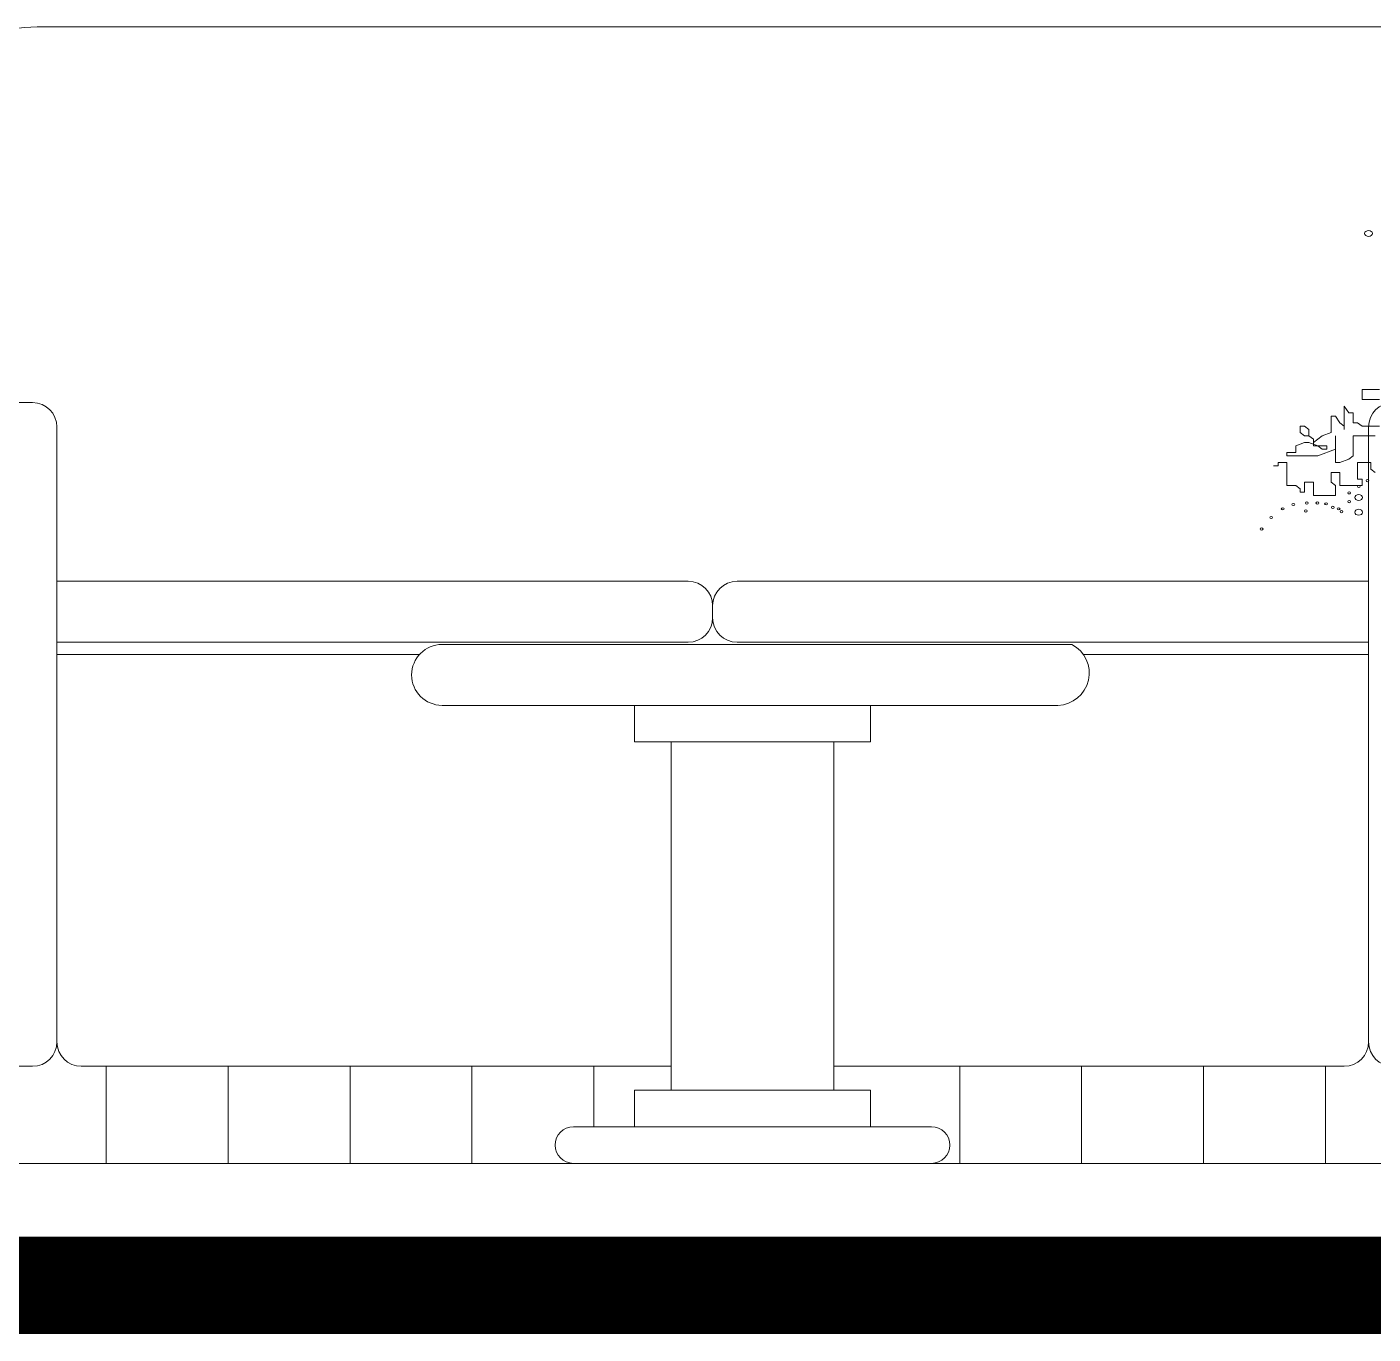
# Model space of a CAD drawing. Header units: millimetres. Extents: x 219.2 to 298.5, y 137.8 to 166.3.
# Drawn here: x 287.831 to 288.935, y 143.821 to 144.894 of the extents above; entities that cross this region are included whole.
import ezdxf

# ---------------------------------------------------------------- set-up
doc = ezdxf.new("R2010")
doc.units = ezdxf.units.MM
for name, color, linetype, lineweight in [('fach00', 33, 'Continuous', 0), ('fach20', 160, 'Continuous', 20), ('muebles', 43, 'Continuous', 0)]:
    doc.layers.add(name, color=color, linetype=linetype, lineweight=lineweight)

# ---------------------------------------------------------------- blocks, each defined once
blk = doc.blocks.new('Arbaplci')
for points, const_width in [([(-0.5717, 1.3797, 1), (-0.563, 1.3797, 1)], 0.00875), ([(-0.5798, 1.0044, 1), (-0.5766, 1.0044, 1)], 0.00321), ([(-0.5701, 1.013, 1), (-0.5669, 1.013, 1)], 0.00321), ([(-0.5905, 0.9948, 1), (-0.5873, 0.9948, 1)], 0.00321), ([(-0.5827, 0.988, 1), (-0.5739, 0.988, 1)], 0.00875), ([(-0.6644, 0.9712, 1), (-0.6612, 0.9712, 1)], 0.00321), ([(-0.6526, 0.9776, 1), (-0.6494, 0.9776, 1)], 0.00321), ([(-0.6376, 0.9798, 1), (-0.6344, 0.9798, 1)], 0.00321), ([(-0.6258, 0.9798, 1), (-0.6226, 0.9798, 1)], 0.00321), ([(-0.6162, 0.9787, 1), (-0.613, 0.9787, 1)], 0.00321), ([(-0.6087, 0.9734, 1), (-0.6055, 0.9734, 1)], 0.00321), ([(-0.6023, 0.9712, 1), (-0.599, 0.9712, 1)], 0.00321), ([(-0.5905, 0.9819, 1), (-0.5873, 0.9819, 1)], 0.00321), ([(-0.5827, 0.9661, 1), (-0.5739, 0.9661, 1)], 0.00875), ([(-0.6772, 0.9584, 1), (-0.674, 0.9584, 1)], 0.00321), ([(-0.6387, 0.968, 1), (-0.6355, 0.968, 1)], 0.00321), ([(-0.599, 0.9669, 1), (-0.5958, 0.9669, 1)], 0.00321), ([(-0.6879, 0.9412, 1), (-0.6847, 0.9412, 1)], 0.00321)]:
    blk.add_lwpolyline(points, format="xyb", close=True, dxfattribs=dict(const_width=const_width))
for points in [[(-0.6729, 1.0351), (-0.668, 1.0351), (-0.668, 1.04), (-0.6582, 1.04), (-0.6582, 1.0056), (-0.6483, 1.0056), (-0.6434, 1.0007), (-0.6434, 0.9958), (-0.6385, 0.9958), (-0.6385, 1.0105), (-0.6287, 1.0105), (-0.6287, 0.9909), (-0.6041, 0.9909), (-0.6041, 1.0056), (-0.609, 1.0105), (-0.609, 1.0253), (-0.5992, 1.0253), (-0.5992, 1.0056), (-0.5746, 1.0056), (-0.5746, 1.0154), (-0.5795, 1.0154), (-0.5795, 1.04), (-0.5648, 1.04), (-0.5648, 1.0302), (-0.5599, 1.0253)], [(-0.555, 1.1481), (-0.5746, 1.1481), (-0.5746, 1.1333), (-0.555, 1.1333)], [(-0.555, 1.094), (-0.5746, 1.094), (-0.5795, 1.0989), (-0.5845, 1.0989), (-0.5845, 1.1137), (-0.5894, 1.1137), (-0.5943, 1.1235), (-0.5943, 1.0891), (-0.5943, 1.094), (-0.5992, 1.0989), (-0.6041, 1.1088), (-0.609, 1.1088), (-0.609, 1.0842), (-0.6189, 1.0793), (-0.6287, 1.0695), (-0.6287, 1.0744), (-0.6336, 1.0793), (-0.6336, 1.0891), (-0.6385, 1.094), (-0.6434, 1.094), (-0.6434, 1.0842), (-0.6385, 1.0793), (-0.6336, 1.0793), (-0.6287, 1.0744), (-0.6287, 1.0646), (-0.6139, 1.0646), (-0.6139, 1.0596), (-0.6189, 1.0596), (-0.6238, 1.0646), (-0.6336, 1.0695), (-0.6385, 1.0695), (-0.6483, 1.0646), (-0.6483, 1.0547), (-0.6582, 1.0547), (-0.6582, 1.0498), (-0.6582, 1.0547), (-0.6582, 1.0498), (-0.6238, 1.0498), (-0.6041, 1.0596), (-0.6041, 1.0793), (-0.6041, 1.04), (-0.5992, 1.04), (-0.5894, 1.0449), (-0.5845, 1.0498), (-0.5845, 1.0793), (-0.5599, 1.0793)]]:
    blk.add_lwpolyline(points)
blk = doc.blocks.new('culion')
at = {"layer": 'muebles'}
for p, q in [((228.7497, 130.8719), (228.7497, 130.5862)), ((228.8829, 130.8719), (228.8829, 130.5862)), ((228.6694, 130.5562), (228.9631, 130.5562)), ((228.9631, 130.5262), (228.6694, 130.5262))]:
    blk.add_line(p, q, dxfattribs=at)
blk.add_lwpolyline([(229.0783, 130.9519, -0.768746), (229.0668, 130.9019), (228.5617, 130.9019, -1), (228.5617, 130.9519), (229.0783, 130.9519)], format="xyb", dxfattribs=at)
for points in [[(228.7194, 130.9019), (228.7194, 130.8719), (228.9131, 130.8719), (228.9131, 130.9019)], [(228.7194, 130.5562), (228.7194, 130.5862), (228.9131, 130.5862), (228.9131, 130.5562)]]:
    blk.add_lwpolyline(points, dxfattribs=at)
for centre, start, end in [((228.6694, 130.5412), 90, 270), ((228.9631, 130.5412), 270, 90)]:
    blk.add_arc(centre, 0.015, start, end, dxfattribs=at)

msp = doc.modelspace()

# ---------------------------------------------------------------- linework, layer by layer
at = {"layer": 'fach00'}
for p, q in [((287.8389, 144.8937), (288.9472, 144.8937)), ((287.7389, 144.5855), (287.8352, 144.5855)), ((287.8552, 144.5655), (287.8552, 144.061)), ((288.9309, 144.5655), (288.9309, 144.061)), ((287.8552, 144.4389), (288.373, 144.4389)), ((288.413, 144.4389), (288.9309, 144.4389)), ((288.393, 144.4189), (288.393, 144.4089)), ((287.8552, 144.3889), (288.373, 144.3889)), ((288.413, 144.3889), (288.9309, 144.3889)), ((287.8552, 144.3789), (288.1527, 144.3789)), ((288.6969, 144.3789), (288.9309, 144.3789)), ((287.7389, 144.041), (287.8352, 144.041)), ((287.8752, 144.041), (288.3591, 144.041)), ((287.8956, 144.041), (287.8956, 143.9613)), ((287.9956, 144.041), (287.9956, 143.9613)), ((288.0956, 144.041), (288.0956, 143.9613)), ((288.1956, 144.041), (288.1956, 143.9613)), ((288.2956, 144.041), (288.2956, 143.9913)), ((288.4923, 144.041), (288.9109, 144.041)), ((288.5956, 144.041), (288.5956, 143.9613)), ((288.6956, 144.041), (288.6956, 143.9613)), ((288.7956, 144.041), (288.7956, 143.9613)), ((288.8956, 144.041), (288.8956, 143.9613))]:
    msp.add_line(p, q, dxfattribs=at)
for centre, radius, start, end in [((287.8389, 144.7937), 0.1, 90, 180), ((287.8352, 144.5655), 0.02, 360, 90), ((288.9509, 144.5655), 0.02, 90, 180), ((288.373, 144.4189), 0.02, 0, 90), ((288.413, 144.4189), 0.02, 90, 180), ((288.373, 144.4089), 0.02, 270, 0), ((288.413, 144.4089), 0.02, 180, 270), ((287.8352, 144.061), 0.02, 270, 0), ((287.8752, 144.061), 0.02, 180, 270), ((288.9109, 144.061), 0.02, 270, 0), ((288.9509, 144.061), 0.02, 180, 270)]:
    msp.add_arc(centre, radius, start, end, dxfattribs=at)
at = {"layer": 'fach20'}
msp.add_line((285.912, 143.9613), (291.5609, 143.9613), dxfattribs=at)
at = {"layer": 'fach20', "const_width": 0.08}
msp.add_lwpolyline([(285.912, 143.8613), (291.5609, 143.8613)], dxfattribs=at)

# ---------------------------------------------------------------- block references
at = {"layer": 'fach00', "xscale": 0.73728, "yscale": 0.55296, "zscale": 0.73728}
msp.add_blockref('Arbaplci', (289.3492, 143.9613), dxfattribs=at)
at = {"layer": 'fach00'}
msp.add_blockref('culion', (59.6094, 13.4352), dxfattribs=at)

doc.saveas('drawing.dxf')
